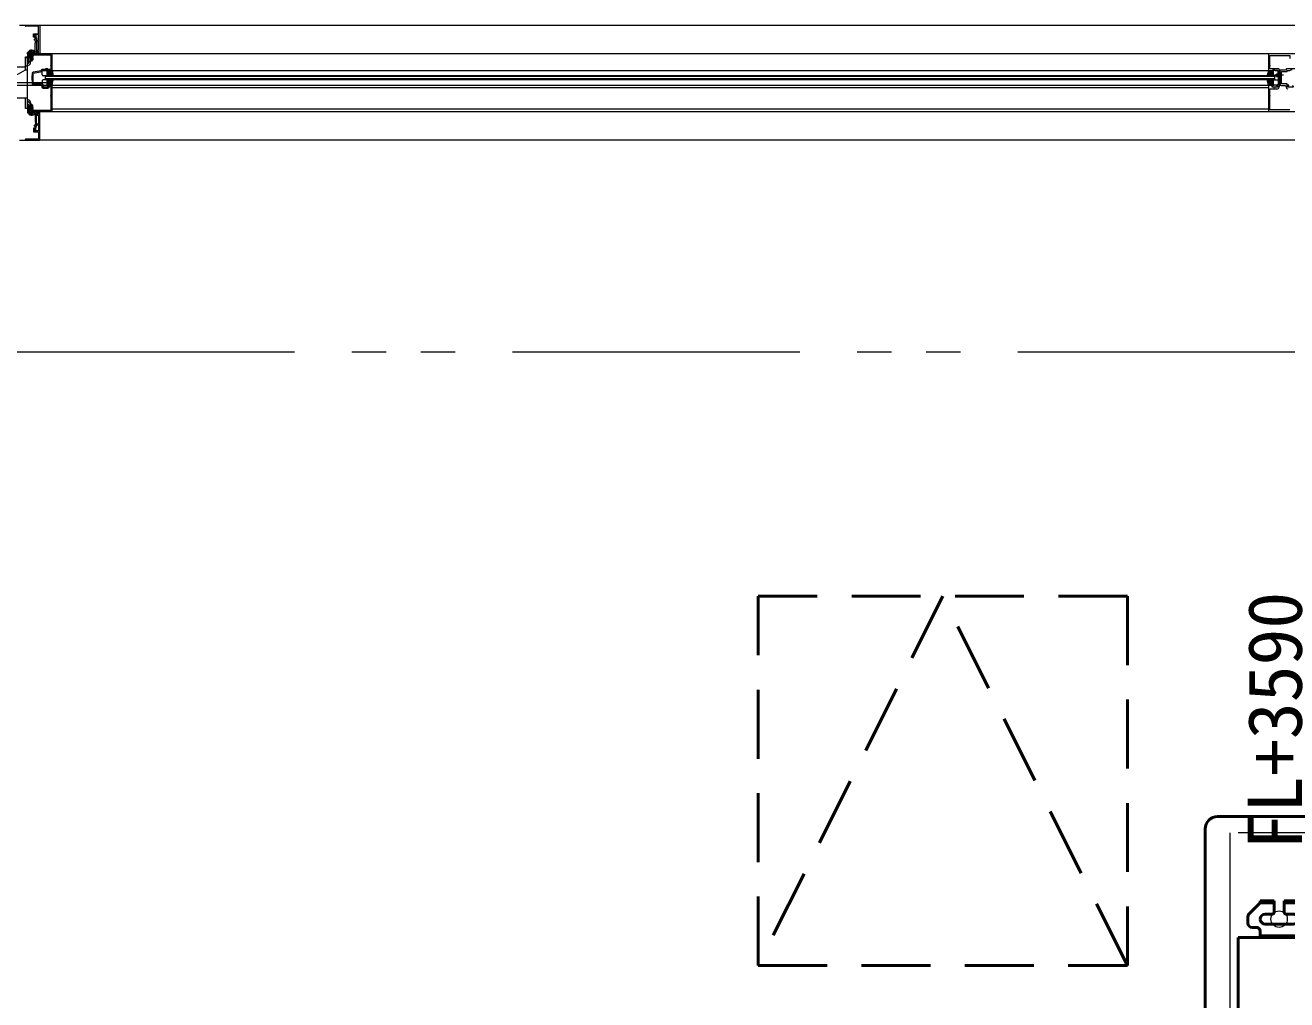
# Model space of a CAD drawing. Units: millimetres at full size. Extents: x -22551 to 92397, y -19340 to 14894.
# Drawn here: x 879 to 2417, y -2020 to -833 of the extents above; entities that cross this region are included whole.
import ezdxf
from ezdxf.enums import TextEntityAlignment as Align

# ---------------------------------------------------------------- set-up
doc = ezdxf.new("R2010")
doc.units = ezdxf.units.MM
doc.header["$LTSCALE"] = 70
for name, pattern in [('CHAIN1', [8, 5, -1, 1, -1]), ('CHAIN2', [12, 9, -1, 1, -1]), ('DASHED1', [1.8, 1.2, -0.6]), ('DASHED2', [3, 2, -1]), ('DASHED3', [4, 3, -1]), ('DOUBLE_CHAIN1', [8.8, 5, -1, 0.6, -0.6, 0.6, -1]), ('DOUBLE_CHAIN2', [12.8, 9, -1, 0.6, -0.6, 0.6, -1])]:
    doc.linetypes.add(name, pattern=pattern)
for name, color, linetype, lineweight in [('2-0_通芯', 7, 'Continuous', 15), ('7-C_配管－ドレン５：耐火二層管', 2, 'Continuous', 30), ('9-0_無題1', 5, 'Continuous', 40), ('9-1_無題2', 5, 'DASHED1', 40)]:
    doc.layers.add(name, color=color, linetype=linetype, lineweight=lineweight)
doc.styles.add('ＭＳ ゴシック', font='')
doc.styles.get('ＭＳ ゴシック').set_extended_font_data('MS Gothic')

# ---------------------------------------------------------------- blocks, each defined once
blk = doc.blocks.new('グループ部品-12')
at = {"layer": '9-0_無題1', "color": 7, "linetype": 'CHAIN2', "lineweight": 15}
for p, q in [((2667.23, -1776.95), (2667.23, -3101.95)), ((3027.23, -2439.45), (2307.23, -2439.45))]:
    blk.add_line(p, q, dxfattribs=at)
at = {"layer": '9-0_無題1'}
for p, q in [((2317.23, -1811.95), (2317.23, -3066.95)), ((3017.23, -1811.95), (3017.23, -3066.95)), ((2610.48, -1869.45), (2607.73, -1872.2)), ((2626.73, -1872.2), (2607.73, -1872.2)), ((2607.73, -1872.2), (2607.73, -1876.45)), ((2623.98, -1869.45), (2610.48, -1869.45)), ((2623.98, -1869.45), (2626.73, -1872.2)), ((2626.73, -1872.2), (2626.73, -1876.45)), ((2694.48, -1874.95), (2694.48, -1883.45)), ((2709.98, -1874.95), (2694.48, -1874.95)), ((2698.23, -1869.45), (2695.48, -1872.2)), ((2695.48, -1872.2), (2695.48, -1874.95)), ((2708.98, -1872.2), (2695.48, -1872.2)), ((2706.23, -1869.45), (2698.23, -1869.45)), ((2706.23, -1869.45), (2708.98, -1872.2)), ((2708.98, -1872.2), (2708.98, -1874.95)), ((2709.98, -1874.95), (2709.98, -1883.45)), ((2627.73, -1876.45), (2606.73, -1876.45)), ((2606.73, -1876.45), (2606.73, -1888.95)), ((2627.73, -1888.95), (2606.73, -1888.95)), ((2607.73, -1888.95), (2607.73, -1891.95)), ((2626.73, -1888.95), (2626.73, -1891.95)), ((2627.73, -1876.45), (2627.73, -1888.95)), ((2694.43, -1885.45), (2692.43, -1887.45)), ((2710.03, -1885.45), (2694.43, -1885.45)), ((2709.98, -1883.45), (2694.48, -1883.45)), ((2695.48, -1883.45), (2695.48, -1885.45)), ((2697.32, -1887.45), (2697.32, -1891.45)), ((2707.14, -1887.45), (2707.14, -1891.45)), ((2708.98, -1883.45), (2708.98, -1885.45)), ((2710.03, -1885.45), (2712.03, -1887.45)), ((2712.03, -1887.45), (2712.03, -1891.45)), ((2384.23, -1901.95), (2370.7, -1915.49)), ((2384.23, -1899.65), (2384.23, -1901.95)), ((2401.23, -1899.65), (2384.23, -1899.65)), ((2401.23, -1901.95), (2384.23, -1901.95)), ((2401.23, -1899.65), (2401.23, -1912.95)), ((2430.23, -1899.65), (2413.23, -1899.65)), ((2413.23, -1899.65), (2413.23, -1912.95)), ((2430.23, -1901.95), (2413.23, -1901.95)), ((2430.23, -1899.65), (2430.23, -1901.95)), ((2430.23, -1901.95), (2443.77, -1915.49)), ((2605.88, -1891.95), (2603.38, -1894.45)), ((2603.38, -1894.45), (2603.38, -1900.45)), ((2603.38, -1900.45), (2605.88, -1902.95)), ((2628.58, -1891.95), (2605.88, -1891.95)), ((2628.58, -1902.95), (2605.88, -1902.95)), ((2606.13, -1902.95), (2606.13, -1905.95)), ((2628.33, -1905.95), (2606.13, -1905.95)), ((2609.23, -1944.45), (2609.23, -1905.95)), ((2610.3, -1894.45), (2610.3, -1900.45)), ((2624.16, -1894.45), (2624.16, -1900.45)), ((2625.23, -1944.45), (2625.23, -1905.95)), ((2628.33, -1902.95), (2628.33, -1905.95)), ((2628.58, -1891.95), (2631.08, -1894.45)), ((2631.08, -1900.45), (2628.58, -1902.95)), ((2631.08, -1894.45), (2631.08, -1900.45)), ((2694.28, -1893.45), (2694.28, -1895.45)), ((2710.03, -1893.45), (2694.43, -1893.45)), ((2697.41, -1944.45), (2697.41, -1895.45)), ((2707.06, -1944.45), (2707.06, -1895.45)), ((2712.03, -1891.45), (2710.03, -1893.45)), ((2904.23, -1901.95), (2890.7, -1915.49)), ((2904.23, -1899.65), (2921.23, -1899.65)), ((2904.23, -1899.65), (2904.23, -1901.95)), ((2904.23, -1901.95), (2921.23, -1901.95)), ((2921.23, -1899.65), (2921.23, -1912.95)), ((2933.23, -1899.65), (2933.23, -1912.95)), ((2933.23, -1899.65), (2950.23, -1899.65)), ((2933.23, -1901.95), (2950.23, -1901.95)), ((2950.23, -1899.65), (2950.23, -1901.95)), ((2950.23, -1901.95), (2963.77, -1915.49)), ((2369.23, -1919.02), (2369.23, -1926.95)), ((2398.23, -1915.95), (2390.23, -1915.95)), ((2424.23, -1915.95), (2416.23, -1915.95)), ((2445.23, -1919.02), (2445.23, -1926.95)), ((2889.23, -1919.02), (2889.23, -1926.95)), ((2910.23, -1915.95), (2918.23, -1915.95)), ((2936.23, -1915.95), (2944.23, -1915.95)), ((2965.23, -1919.02), (2965.23, -1926.95)), ((2379.23, -1931.95), (2374.23, -1931.95)), ((2384.23, -1936.95), (2384.23, -1944.45)), ((2424.23, -1927.95), (2390.23, -1927.95)), ((2430.23, -1936.95), (2430.23, -1944.45)), ((2440.23, -1931.95), (2435.23, -1931.95)), ((2894.23, -1931.95), (2899.23, -1931.95)), ((2904.23, -1936.95), (2904.23, -1944.45)), ((2910.23, -1927.95), (2944.23, -1927.95)), ((2950.23, -1936.95), (2950.23, -1944.45)), ((2955.23, -1931.95), (2960.23, -1931.95)), ((2357.23, -1944.45), (2357.23, -2934.45)), ((2357.23, -1944.45), (2977.23, -1944.45)), ((2430.23, -1942.15), (2384.23, -1942.15)), ((2904.23, -1942.15), (2950.23, -1942.15)), ((2977.23, -1944.45), (2977.23, -2934.45)), ((2357.23, -2934.45), (2977.23, -2934.45)), ((2384.23, -2941.95), (2384.23, -2934.45)), ((2430.23, -2936.75), (2384.23, -2936.75)), ((2430.23, -2941.95), (2430.23, -2934.45)), ((2904.23, -2941.95), (2904.23, -2934.45)), ((2904.23, -2936.75), (2950.23, -2936.75)), ((2950.23, -2941.95), (2950.23, -2934.45)), ((2369.23, -2959.88), (2369.23, -2951.95)), ((2379.23, -2946.95), (2374.23, -2946.95)), ((2424.23, -2950.95), (2390.23, -2950.95)), ((2440.23, -2946.95), (2435.23, -2946.95)), ((2445.23, -2959.88), (2445.23, -2951.95)), ((2889.23, -2959.88), (2889.23, -2951.95)), ((2894.23, -2946.95), (2899.23, -2946.95)), ((2910.23, -2950.95), (2944.23, -2950.95)), ((2955.23, -2946.95), (2960.23, -2946.95)), ((2965.23, -2959.88), (2965.23, -2951.95)), ((2384.23, -2976.95), (2370.7, -2963.41)), ((2398.23, -2962.95), (2390.23, -2962.95)), ((2401.23, -2979.25), (2401.23, -2965.95)), ((2413.23, -2979.25), (2413.23, -2965.95)), ((2424.23, -2962.95), (2416.23, -2962.95)), ((2430.23, -2976.95), (2443.77, -2963.41)), ((2904.23, -2976.95), (2890.7, -2963.41)), ((2910.23, -2962.95), (2918.23, -2962.95)), ((2921.23, -2979.25), (2921.23, -2965.95)), ((2933.23, -2979.25), (2933.23, -2965.95)), ((2936.23, -2962.95), (2944.23, -2962.95)), ((2950.23, -2976.95), (2963.77, -2963.41)), ((2384.23, -2979.25), (2384.23, -2976.95)), ((2401.23, -2976.95), (2384.23, -2976.95)), ((2401.23, -2979.25), (2384.23, -2979.25)), ((2430.23, -2976.95), (2413.23, -2976.95)), ((2430.23, -2979.25), (2413.23, -2979.25)), ((2430.23, -2979.25), (2430.23, -2976.95)), ((2904.23, -2976.95), (2921.23, -2976.95)), ((2904.23, -2979.25), (2904.23, -2976.95)), ((2904.23, -2979.25), (2921.23, -2979.25)), ((2933.23, -2976.95), (2950.23, -2976.95)), ((2933.23, -2979.25), (2950.23, -2979.25)), ((2950.23, -2979.25), (2950.23, -2976.95)), ((3002.23, -3081.95), (2332.23, -3081.95))]:
    blk.add_line(p, q, dxfattribs=at)
at = {"layer": '9-0_無題1', "color": 7, "linetype": 'DOUBLE_CHAIN2', "lineweight": 15}
for p, q in [((2987.23, -1816.95), (2347.23, -1816.95)), ((2347.23, -1816.95), (2347.23, -3061.95)), ((2987.23, -1816.95), (2987.23, -3061.95)), ((2987.23, -3061.95), (2347.23, -3061.95))]:
    blk.add_line(p, q, dxfattribs=at)
at = {"layer": '9-0_無題1', "color": 4, "linetype": 'CHAIN1', "lineweight": 9}
for p, q in [((2617.23, -1849.45), (2617.23, -1889.45)), ((2702.23, -1849.45), (2702.23, -1889.45)), ((2477.23, -1874.45), (2477.23, -1914.45))]:
    blk.add_line(p, q, dxfattribs=at)
at = {"layer": '9-0_無題1', "linetype": 'DASHED2'}
blk.add_line((2493.23, -1894.45), (2493.73, -1944.45), dxfattribs=at)
at = {"layer": '9-0_無題1', "color": 3, "lineweight": 20}
for p, q in [((2369.23, -1919.02), (2369.23, -1926.95)), ((2390.23, -1915.95), (2398.23, -1915.95)), ((2416.23, -1915.95), (2424.23, -1915.95)), ((2445.23, -1926.95), (2445.23, -1919.02)), ((2889.23, -1919.02), (2889.23, -1926.95)), ((2910.23, -1915.95), (2918.23, -1915.95)), ((2936.23, -1915.95), (2944.23, -1915.95)), ((2965.23, -1926.95), (2965.23, -1919.02)), ((2374.23, -1931.95), (2379.23, -1931.95)), ((2424.23, -1927.95), (2390.23, -1927.95)), ((2435.23, -1931.95), (2440.23, -1931.95)), ((2894.23, -1931.95), (2899.23, -1931.95)), ((2944.23, -1927.95), (2910.23, -1927.95)), ((2955.23, -1931.95), (2960.23, -1931.95)), ((2369.23, -2951.95), (2369.23, -2959.88)), ((2379.23, -2946.95), (2374.23, -2946.95)), ((2390.23, -2950.95), (2424.23, -2950.95)), ((2440.23, -2946.95), (2435.23, -2946.95)), ((2445.23, -2959.88), (2445.23, -2951.95)), ((2889.23, -2951.95), (2889.23, -2959.88)), ((2899.23, -2946.95), (2894.23, -2946.95)), ((2910.23, -2950.95), (2944.23, -2950.95)), ((2960.23, -2946.95), (2955.23, -2946.95)), ((2965.23, -2959.88), (2965.23, -2951.95)), ((2398.23, -2962.95), (2390.99, -2962.95)), ((2424.23, -2962.95), (2416.23, -2962.95)), ((2918.23, -2962.95), (2910.23, -2962.95)), ((2944.23, -2962.95), (2936.23, -2962.95))]:
    blk.add_line(p, q, dxfattribs=at)
at = {"layer": '9-0_無題1'}
for points in [[(3002.23, -1796.95), (2452.23, -1796.95), (2332.23, -1796.95)], [(2692.43, -1887.45), (2692.43, -1891.45), (2694.43, -1893.45)], [(2710.18, -1893.45), (2710.18, -1895.45), (2694.28, -1895.45)]]:
    blk.add_lwpolyline(points, dxfattribs=at)
at = {"layer": '9-0_無題1', "color": 3, "lineweight": 20}
for points in [[(2401.23, -1912.95), (2401.23, -1899.65), (2384.23, -1899.65), (2384.23, -1901.95), (2370.7, -1915.49)], [(2443.77, -1915.49), (2430.23, -1901.95), (2430.23, -1899.65), (2413.23, -1899.65), (2413.23, -1912.95)], [(2921.23, -1912.95), (2921.23, -1899.65), (2904.23, -1899.65), (2904.23, -1901.95), (2890.7, -1915.49)], [(2963.77, -1915.49), (2950.23, -1901.95), (2950.23, -1899.65), (2933.23, -1899.65), (2933.23, -1912.95)], [(2384.23, -1936.95), (2384.23, -1944.45), (2357.23, -1944.45), (2357.23, -2934.45), (2384.23, -2934.45), (2384.23, -2941.95)], [(2904.23, -1936.95), (2904.23, -1944.45), (2430.23, -1944.45), (2430.23, -1936.95)], [(2950.23, -2941.95), (2950.23, -2934.45), (2977.23, -2934.45), (2977.23, -1944.45), (2950.23, -1944.45), (2950.23, -1936.95)], [(2430.23, -2941.95), (2430.23, -2934.45), (2904.23, -2934.45), (2904.23, -2941.95)], [(2370.7, -2963.41), (2384.23, -2976.95), (2384.23, -2979.25), (2401.23, -2979.25), (2401.23, -2965.95)], [(2413.23, -2965.95), (2413.23, -2979.25), (2430.23, -2979.25), (2430.23, -2976.95), (2443.77, -2963.41)], [(2890.7, -2963.41), (2904.23, -2976.95), (2904.23, -2979.25), (2921.23, -2979.25), (2921.23, -2965.95)], [(2933.23, -2965.95), (2933.23, -2979.25), (2950.23, -2979.25), (2950.23, -2976.95), (2963.77, -2963.41)]]:
    blk.add_lwpolyline(points, dxfattribs=at)
at = {"layer": '9-0_無題1', "linetype": 'DASHED2'}
blk.add_lwpolyline([(2493.23, -1894.45), (2461.23, -1894.45), (2460.73, -1944.45)], dxfattribs=at)
at = {"layer": '9-0_無題1', "color": 7, "lineweight": 15}
for centre in [(2407.23, -1921.95), (2927.23, -1921.95), (2407.23, -2956.95), (2927.23, -2956.95)]:
    blk.add_circle(centre, 10, dxfattribs=at)
at = {"layer": '9-0_無題1'}
for centre, radius, start, end in [((2332.23, -1811.95), 15, 90, 180), ((3002.23, -1811.95), 15, 359.99998, 90), ((2695.32, -1887.45), 2, 359.99998, 90), ((2699.32, -1887.45), 2, 90, 180), ((2705.14, -1887.45), 2, 359.99998, 90), ((2709.14, -1887.45), 2, 90, 180), ((2607.8, -1894.45), 2.5, 359.99998, 90), ((2607.8, -1900.45), 2.5, 270, 359.99998), ((2612.8, -1894.45), 2.5, 90, 180), ((2612.8, -1900.45), 2.5, 180, 270), ((2621.66, -1894.45), 2.5, 359.99998, 90), ((2621.66, -1900.45), 2.5, 270, 359.99998), ((2626.66, -1894.45), 2.5, 90, 180), ((2626.66, -1900.45), 2.5, 180, 270), ((2695.32, -1891.45), 2, 270, 359.99998), ((2699.32, -1891.45), 2, 180, 270), ((2705.14, -1891.45), 2, 270, 359.99998), ((2709.14, -1891.45), 2, 180, 270), ((2374.23, -1919.02), 5, 135, 180), ((2390.23, -1921.95), 6, 90, 180), ((2390.23, -1921.95), 6, 180, 270), ((2398.23, -1912.95), 3, 270, 359.99998), ((2416.23, -1912.95), 3, 180, 270), ((2424.23, -1921.95), 6, 359.99998, 90), ((2424.23, -1921.95), 6, 270, 359.99998), ((2440.23, -1919.02), 5, 359.99998, 44.99998), ((2894.23, -1919.02), 5, 135, 180), ((2910.23, -1921.95), 6, 90, 180), ((2910.23, -1921.95), 6, 180, 270), ((2918.23, -1912.95), 3, 270, 359.99998), ((2936.23, -1912.95), 3, 180, 270), ((2944.23, -1921.95), 6, 359.99998, 90), ((2944.23, -1921.95), 6, 270, 359.99998), ((2960.23, -1919.02), 5, 359.99998, 44.99998), ((2374.23, -1926.95), 5, 180, 270), ((2379.23, -1936.95), 5, 359.99998, 90), ((2435.23, -1936.95), 5, 90, 180), ((2440.23, -1926.95), 5, 270, 359.99998), ((2894.23, -1926.95), 5, 180, 270), ((2899.23, -1936.95), 5, 359.99998, 90), ((2955.23, -1936.95), 5, 90, 180), ((2960.23, -1926.95), 5, 270, 359.99998), ((2374.23, -2951.95), 5, 90, 180), ((2379.23, -2941.95), 5, 270, 359.99998), ((2390.23, -2956.95), 6, 90, 180), ((2424.23, -2956.95), 6, 359.99998, 90), ((2435.23, -2941.95), 5, 180, 270), ((2440.23, -2951.95), 5, 359.99998, 90), ((2894.23, -2951.95), 5, 90, 180), ((2899.23, -2941.95), 5, 270, 359.99998), ((2910.23, -2956.95), 6, 90, 180), ((2944.23, -2956.95), 6, 359.99998, 90), ((2955.23, -2941.95), 5, 180, 270), ((2960.23, -2951.95), 5, 359.99998, 90), ((2374.23, -2959.88), 5, 180, 225), ((2390.23, -2956.95), 6, 180, 270), ((2398.23, -2965.95), 3, 359.99998, 90), ((2416.23, -2965.95), 3, 90, 180), ((2424.23, -2956.95), 6, 270, 359.99998), ((2440.23, -2959.88), 5, 314.99998, 359.99998), ((2894.23, -2959.88), 5, 180, 225), ((2910.23, -2956.95), 6, 180, 270), ((2918.23, -2965.95), 3, 359.99998, 90), ((2936.23, -2965.95), 3, 90, 180), ((2944.23, -2956.95), 6, 270, 359.99998), ((2960.23, -2959.88), 5, 314.99998, 359.99998), ((2332.23, -3066.95), 15, 180, 270), ((3002.23, -3066.95), 15, 270, 359.99998)]:
    blk.add_arc(centre, radius, start, end, dxfattribs=at)
at = {"layer": '9-0_無題1', "color": 3, "lineweight": 20}
for centre, radius, start, end in [((2374.24, -1919.02), 5, 135.02811, 179.99011), ((2390.23, -1921.95), 6, 90, 269.99998), ((2398.23, -1912.95), 3, 269.99995, 0.00003), ((2416.23, -1912.95), 3, 179.99995, 270.00003), ((2424.23, -1921.95), 6, 269.99998, 90), ((2440.23, -1919.02), 5, 359.99924, 45.01018), ((2894.23, -1919.02), 5, 134.98981, 180.00075), ((2910.23, -1921.95), 6, 90, 270), ((2918.23, -1912.95), 3, 269.99995, 0.00003), ((2936.23, -1912.95), 3, 179.99995, 270.00003), ((2944.23, -1921.95), 6, 270, 90), ((2960.23, -1919.02), 5, 0.00987, 44.97188), ((2374.23, -1926.95), 5, 179.99995, 270.00003), ((2379.23, -1936.95), 5, 359.99995, 90.00003), ((2435.23, -1936.95), 5, 89.99995, 180.00003), ((2440.23, -1926.95), 5, 269.99995, 0.00003), ((2894.23, -1926.95), 5, 179.99995, 270.00003), ((2899.23, -1936.95), 5, 359.99995, 90.00003), ((2955.23, -1936.95), 5, 89.99995, 180.00003), ((2960.23, -1926.95), 5, 269.99995, 0.00003), ((2374.23, -2951.95), 5, 89.99995, 180.00003), ((2379.23, -2941.95), 5, 269.99995, 0.00003), ((2390.25, -2956.97), 6.02, 90.21666, 277.05489), ((2424.23, -2956.95), 6, 269.99998, 90), ((2435.23, -2941.95), 5, 179.99995, 270.00003), ((2440.23, -2951.95), 5, 359.99995, 90.00003), ((2894.23, -2951.95), 5, 89.99995, 180.00003), ((2899.23, -2941.95), 5, 269.99995, 0.00003), ((2910.23, -2956.95), 6, 90, 270), ((2944.23, -2956.95), 6, 270, 90), ((2955.23, -2941.95), 5, 179.99995, 270.00003), ((2960.23, -2951.95), 5, 359.99995, 90.00003), ((2374.23, -2959.88), 5, 180.00003, 224.99995), ((2398.23, -2965.95), 3, 359.99995, 90.00003), ((2416.23, -2965.95), 3, 89.99995, 180.00003), ((2440.23, -2959.88), 5, 314.98981, 0.00075), ((2894.23, -2959.88), 5, 179.99924, 225.01018), ((2918.23, -2965.95), 3, 359.99995, 90.00003), ((2936.23, -2965.95), 3, 89.99995, 180.00003), ((2960.23, -2959.88), 5, 315.02811, 359.99011)]:
    blk.add_arc(centre, radius, start, end, dxfattribs=at)
blk = doc.blocks.new('グループ部品-13')
at = {"layer": '9-1_無題2'}
for p, q in [((1772.22, -1978.46), (1772.22, -1528.46)), ((2222.22, -1528.46), (1772.22, -1528.46)), ((2222.22, -1528.46), (2222.22, -1978.46)), ((1772.22, -1978.46), (2222.22, -1978.46))]:
    blk.add_line(p, q, dxfattribs=at)
blk = doc.blocks.new('グループ部品-14')
at = {"layer": '9-1_無題2'}
for p, q in [((1997.22, -1528.46), (1772.22, -1978.46)), ((2222.22, -1978.46), (1997.22, -1528.46))]:
    blk.add_line(p, q, dxfattribs=at)
blk.add_blockref('グループ部品-13', (0, 0), dxfattribs=at)
blk = doc.blocks.new('グループ部品-125')
at = {"layer": '2-0_通芯'}
for p, q in [((896.61, -832.7), (3926.61, -832.7)), ((896.61, -833.2), (896.61, -867.7)), ((879.31, -879.7), (879.31, -872.1)), ((891.21, -865.9), (881.61, -865.9)), ((881.61, -867.7), (881.61, -865.9)), ((3941.61, -867.7), (881.61, -867.7)), ((881.61, -876.22), (881.61, -876.93)), ((881.61, -877.05), (883.11, -876.34)), ((882.94, -874.7), (882.91, -874.7)), ((883.11, -865.9), (883.21, -864.78)), ((883.93, -869.83), (886.2, -870.23)), ((888.59, -866.6), (884.63, -866.6)), ((884.63, -866.69), (885.01, -866.91)), ((884.63, -867.39), (888.59, -866.69)), ((884.63, -868.09), (888.59, -867.39)), ((884.63, -867.39), (885.01, -867.61)), ((884.63, -867.91), (884.63, -868.09)), ((884.63, -868.09), (885.01, -868.31)), ((888.59, -868.61), (884.63, -869.31)), ((884.63, -869.49), (888.59, -868.79)), ((884.63, -868.79), (885.01, -869.01)), ((884.63, -869.31), (885.01, -869.09)), ((884.63, -869.31), (884.63, -869.49)), ((888.59, -869.31), (884.63, -870.01)), ((884.63, -869.49), (885.01, -869.71)), ((884.63, -870.19), (888.59, -869.49)), ((884.63, -870.01), (885.01, -869.79)), ((884.63, -870.01), (884.63, -870.19)), ((888.59, -870.01), (884.63, -870.71)), ((884.63, -870.19), (885.01, -870.41)), ((884.63, -870.89), (888.59, -870.19)), ((884.63, -870.71), (885.01, -870.49)), ((884.63, -870.71), (884.63, -870.89)), ((888.59, -870.71), (884.63, -871.41)), ((884.63, -870.89), (885.01, -871.11)), ((884.63, -871.59), (888.59, -870.89)), ((884.63, -871.41), (885.01, -871.19)), ((884.63, -871.41), (884.63, -871.59)), ((884.63, -871.59), (885.01, -871.81)), ((887.43, -871.62), (884.63, -872.11)), ((884.63, -872.29), (887.38, -871.8)), ((884.63, -872.11), (885.01, -871.89)), ((884.63, -872.11), (884.63, -872.29)), ((884.63, -872.29), (885.01, -872.51)), ((884.88, -866.4), (884.88, -866.6)), ((887.14, -872.6), (884.96, -872.6)), ((884.96, -872.6), (884.96, -874.89)), ((885.91, -874), (884.96, -874.81)), ((884.96, -874.89), (886.46, -875.9)), ((886.41, -866.6), (885.01, -866.91)), ((885.01, -866.99), (885.01, -866.91)), ((888.21, -866.91), (885.01, -867.61)), ((885.01, -867.69), (888.21, -866.99)), ((888.21, -867.61), (885.01, -868.31)), ((885.01, -867.69), (885.01, -867.61)), ((885.01, -868.39), (885.01, -868.31)), ((885.01, -869.09), (888.21, -868.39)), ((885.01, -869.09), (885.01, -869.01)), ((888.21, -869.01), (885.01, -869.71)), ((885.01, -869.79), (888.21, -869.09)), ((885.01, -869.79), (885.01, -869.71)), ((888.21, -869.71), (885.01, -870.41)), ((885.01, -870.49), (888.21, -869.79)), ((885.01, -870.49), (885.01, -870.41)), ((888.21, -870.41), (885.01, -871.11)), ((885.01, -871.19), (888.21, -870.49)), ((885.01, -871.19), (885.01, -871.11)), ((888.21, -871.11), (885.01, -871.81)), ((885.01, -871.89), (888.21, -871.19)), ((885.01, -871.89), (885.01, -871.81)), ((887.32, -872), (885.01, -872.51)), ((885.01, -872.59), (885.01, -872.51)), ((885.41, -874.7), (886.2, -870.23)), ((886.61, -874.39), (886.46, -875.9)), ((886.76, -875.9), (886.46, -875.9)), ((886.61, -867.06), (886.61, -862.15)), ((886.61, -869.26), (886.61, -868.06)), ((886.61, -870.26), (886.61, -876.83)), ((886.61, -874.39), (887.47, -871.49)), ((887.96, -874.7), (886.76, -875.54)), ((888.26, -874.89), (886.76, -875.9)), ((886.76, -875.54), (886.76, -875.9)), ((888.59, -871.41), (887.96, -871.52)), ((887.96, -871.7), (888.59, -871.59)), ((888.26, -872.6), (887.96, -872.6)), ((888.59, -866.69), (888.21, -866.91)), ((888.21, -866.99), (888.21, -866.91)), ((888.59, -867.21), (888.21, -866.99)), ((888.59, -867.39), (888.21, -867.61)), ((888.21, -867.69), (888.21, -867.61)), ((888.59, -867.91), (888.21, -867.69)), ((888.21, -868.39), (888.21, -868.31)), ((888.59, -868.61), (888.21, -868.39)), ((888.59, -868.79), (888.21, -869.01)), ((888.21, -869.09), (888.21, -869.01)), ((888.59, -869.31), (888.21, -869.09)), ((888.59, -869.49), (888.21, -869.71)), ((888.21, -869.79), (888.21, -869.71)), ((888.59, -870.01), (888.21, -869.79)), ((888.59, -870.19), (888.21, -870.41)), ((888.21, -870.49), (888.21, -870.41)), ((888.59, -870.71), (888.21, -870.49)), ((888.59, -870.89), (888.21, -871.11)), ((888.21, -871.19), (888.21, -871.11)), ((888.59, -871.41), (888.21, -871.19)), ((888.21, -872.6), (888.21, -871.81)), ((888.34, -866.4), (888.34, -866.6)), ((888.59, -866.6), (888.59, -866.69)), ((888.59, -867.21), (888.59, -867.39)), ((888.59, -868.61), (888.59, -868.79)), ((888.59, -869.31), (888.59, -869.49)), ((888.59, -870.01), (888.59, -870.19)), ((888.59, -870.71), (888.59, -870.89)), ((888.59, -871.41), (888.59, -871.59)), ((890.11, -865.9), (890.01, -864.78)), ((911.61, -887.5), (911.61, -867.7)), ((2394.11, -867.7), (2394.11, -887.5)), ((881.61, -887), (881.61, -886.7)), ((898.42, -888.19), (888.65, -889.91)), ((899.61, -893.2), (899.61, -888.7)), ((900.61, -887.7), (904.61, -887.7)), ((905.77, -885.7), (904.64, -885.7)), ((905.61, -894.2), (905.61, -886.7)), ((905.61, -887.7), (2400.11, -887.7)), ((905.61, -892.8), (910.71, -887.7)), ((905.61, -891.39), (909.3, -887.7)), ((905.61, -889.97), (907.88, -887.7)), ((905.61, -888.56), (906.47, -887.7)), ((905.61, -887.87), (911.94, -894.2)), ((905.61, -888.7), (905.61, -893.2)), ((905.61, -889.29), (910.52, -894.2)), ((905.61, -890.7), (909.11, -894.2)), ((905.63, -894.2), (911.71, -888.12)), ((906.85, -887.7), (913.04, -893.89)), ((907.04, -894.2), (911.97, -889.27)), ((908.27, -887.7), (912.61, -892.05)), ((908.45, -894.2), (912.24, -890.42)), ((909.68, -887.7), (912.19, -890.21)), ((909.87, -894.2), (912.5, -891.57)), ((911.1, -887.7), (911.77, -888.37)), ((911.61, -887.7), (913.11, -894.2)), ((2394.11, -887.7), (2392.61, -894.2)), ((2398.87, -887.7), (2392.68, -893.89)), ((2397.45, -887.7), (2393.11, -892.05)), ((2395.85, -894.2), (2393.22, -891.57)), ((2397.27, -894.2), (2393.48, -890.42)), ((2396.04, -887.7), (2393.53, -890.21)), ((2398.68, -894.2), (2393.75, -889.27)), ((2400.11, -887.87), (2393.78, -894.2)), ((2394.63, -887.7), (2393.96, -888.37)), ((2400.1, -894.2), (2394.01, -888.12)), ((2400.11, -892.8), (2395.01, -887.7)), ((2400.11, -889.29), (2395.2, -894.2)), ((2400.11, -891.39), (2396.42, -887.7)), ((2400.11, -890.7), (2396.61, -894.2)), ((2400.11, -889.97), (2397.84, -887.7)), ((2400.11, -888.56), (2399.25, -887.7)), ((2400.11, -894.2), (2400.11, -886.7)), ((2400.11, -888.7), (2400.11, -893.2)), ((2405.11, -887.7), (2401.11, -887.7)), ((2404.11, -892.4), (2405.51, -891.7)), ((2409.11, -891.7), (2405.51, -891.7)), ((2406.11, -893.2), (2406.11, -888.7)), ((2410.11, -904.2), (2410.11, -889.2)), ((911.61, -902.7), (805.21, -902.7)), ((899.61, -900.2), (899.61, -904.7)), ((904.61, -894.2), (900.61, -894.2)), ((904.61, -899.2), (900.61, -899.2)), ((900.61, -905.7), (904.61, -905.7)), ((903.61, -899.2), (903.61, -894.2)), ((2402.11, -894.2), (903.61, -894.2)), ((2402.11, -895.2), (903.61, -895.2)), ((2402.11, -898.2), (903.61, -898.2)), ((2402.11, -899.2), (903.61, -899.2)), ((905.61, -892.11), (907.7, -894.2)), ((905.61, -893.53), (906.28, -894.2)), ((905.61, -899.2), (905.61, -906.7)), ((905.61, -905.53), (911.94, -899.2)), ((905.61, -904.11), (910.52, -899.2)), ((905.61, -901.29), (907.7, -899.2)), ((905.61, -902.7), (909.11, -899.2)), ((905.61, -899.87), (906.28, -899.2)), ((905.61, -904.7), (905.61, -900.2)), ((905.61, -900.6), (910.71, -905.7)), ((905.61, -902.01), (909.3, -905.7)), ((905.61, -903.43), (907.88, -905.7)), ((905.61, -904.84), (906.47, -905.7)), ((905.61, -905.7), (2400.11, -905.7)), ((905.63, -899.2), (911.71, -905.28)), ((906.85, -905.7), (913.04, -899.52)), ((907.04, -899.2), (911.97, -904.13)), ((908.27, -905.7), (912.61, -901.35)), ((908.45, -899.2), (912.24, -902.98)), ((909.68, -905.7), (912.19, -903.19)), ((909.87, -899.2), (912.5, -901.84)), ((911.1, -905.7), (911.77, -905.03)), ((911.28, -894.2), (912.77, -892.72)), ((911.28, -899.2), (912.77, -900.69)), ((911.61, -905.7), (913.11, -899.2)), ((911.61, -937.7), (911.61, -905.9)), ((912.7, -894.2), (913.03, -893.86)), ((912.7, -899.2), (913.03, -899.54)), ((2394.11, -905.7), (2392.61, -899.2)), ((2398.87, -905.7), (2392.68, -899.52)), ((2393.02, -894.2), (2392.69, -893.86)), ((2393.02, -899.2), (2392.69, -899.54)), ((2394.44, -894.2), (2392.95, -892.72)), ((2394.44, -899.2), (2392.95, -900.69)), ((2397.45, -905.7), (2393.11, -901.35)), ((2395.85, -899.2), (2393.22, -901.84)), ((2397.27, -899.2), (2393.48, -902.98)), ((2396.04, -905.7), (2393.53, -903.19)), ((2398.68, -899.2), (2393.75, -904.13)), ((2400.11, -905.53), (2393.78, -899.2)), ((2394.63, -905.7), (2393.96, -905.03)), ((2400.1, -899.2), (2394.01, -905.28)), ((2394.11, -905.9), (2394.11, -937.7)), ((2400.11, -900.6), (2395.01, -905.7)), ((2400.11, -904.11), (2395.2, -899.2)), ((2400.11, -902.01), (2396.42, -905.7)), ((2400.11, -902.7), (2396.61, -899.2)), ((2400.11, -903.43), (2397.84, -905.7)), ((2400.11, -892.11), (2398.02, -894.2)), ((2400.11, -901.29), (2398.02, -899.2)), ((2400.11, -904.84), (2399.25, -905.7)), ((2400.11, -893.53), (2399.44, -894.2)), ((2400.11, -899.87), (2399.44, -899.2)), ((2400.11, -899.2), (2400.11, -906.7)), ((2400.11, -904.7), (2400.11, -900.2)), ((2401.11, -894.2), (2405.11, -894.2)), ((2401.11, -899.2), (2405.11, -899.2)), ((2405.11, -905.7), (2401.11, -905.7)), ((2412.61, -893.7), (2401.61, -893.7)), ((2402.11, -899.2), (2402.11, -894.2)), ((2404.11, -895), (2404.11, -892.4)), ((2404.11, -895), (2405.51, -895.7)), ((2409.11, -892.35), (2404.2, -892.35)), ((2409.11, -895.05), (2404.2, -895.05)), ((2406.11, -900.2), (2406.11, -904.7)), ((2408.18, -894.16), (2408.18, -904.13)), ((2410.11, -896.7), (2409.11, -895.7)), ((900.71, -909.5), (906.51, -909.5)), ((911.61, -908.7), (2394.11, -908.7)), ((2401.57, -910.23), (2401.65, -910.23)), ((2402.57, -910.23), (2405.24, -910.23)), ((881.61, -925.4), (881.61, -925.7)), ((881.61, -937.7), (3941.61, -937.7)), ((881.61, -937.7), (881.61, -939.5)), ((882.91, -930.7), (882.94, -930.7)), ((885.89, -935.17), (883.62, -935.57)), ((885.26, -933.7), (884.63, -933.81)), ((888.59, -933.81), (884.63, -934.51)), ((884.63, -933.99), (884.63, -933.81)), ((884.63, -933.99), (885.26, -933.88)), ((884.63, -933.99), (885.01, -934.21)), ((884.63, -934.69), (888.59, -933.99)), ((884.63, -934.51), (885.01, -934.29)), ((888.59, -934.51), (884.63, -935.21)), ((884.63, -934.69), (884.63, -934.51)), ((884.63, -934.69), (885.01, -934.91)), ((884.63, -935.39), (888.59, -934.69)), ((884.63, -935.21), (885.01, -934.99)), ((888.59, -935.21), (884.63, -935.91)), ((884.63, -935.39), (884.63, -935.21)), ((884.63, -935.39), (885.01, -935.61)), ((884.63, -936.09), (888.59, -935.39)), ((884.63, -935.91), (885.01, -935.69)), ((888.59, -935.91), (884.63, -936.61)), ((884.63, -936.09), (884.63, -935.91)), ((884.63, -936.09), (885.01, -936.31)), ((884.63, -936.79), (888.59, -936.09)), ((884.63, -936.61), (885.01, -936.39)), ((884.63, -936.79), (884.63, -936.61)), ((884.63, -936.79), (885.01, -937.01)), ((888.59, -937.31), (884.63, -938.01)), ((884.63, -937.49), (885.01, -937.71)), ((884.63, -938.01), (885.01, -937.79)), ((884.96, -930.51), (886.46, -929.5)), ((884.96, -932.8), (885.26, -932.8)), ((885.01, -932.8), (885.01, -933.59)), ((888.21, -933.51), (885.01, -934.21)), ((885.01, -934.29), (888.21, -933.59)), ((888.21, -934.21), (885.01, -934.91)), ((885.01, -934.21), (885.01, -934.29)), ((885.01, -934.99), (888.21, -934.29)), ((888.21, -934.91), (885.01, -935.61)), ((885.01, -934.91), (885.01, -934.99)), ((885.01, -935.69), (888.21, -934.99)), ((888.21, -935.61), (885.01, -936.31)), ((885.01, -935.61), (885.01, -935.69)), ((885.01, -936.39), (888.21, -935.69)), ((888.21, -936.31), (885.01, -937.01)), ((885.01, -936.31), (885.01, -936.39)), ((885.01, -937.01), (885.01, -937.09)), ((885.01, -937.79), (888.21, -937.09)), ((888.21, -937.71), (885.01, -938.41)), ((885.01, -937.71), (885.01, -937.79)), ((885.01, -938.49), (888.21, -937.79)), ((885.26, -930.71), (886.46, -929.86)), ((886.61, -931.01), (885.75, -933.91)), ((885.79, -933.78), (888.59, -933.29)), ((888.59, -933.11), (885.84, -933.6)), ((885.9, -933.4), (888.21, -932.89)), ((886.08, -932.8), (888.26, -932.8)), ((886.46, -929.5), (886.76, -929.5)), ((886.46, -929.86), (886.46, -929.5)), ((886.61, -935.14), (886.61, -928.57)), ((886.61, -931.01), (886.76, -929.5)), ((886.61, -936.14), (886.61, -937.34)), ((888.26, -930.51), (886.76, -929.5)), ((887.31, -931.4), (888.26, -930.59)), ((888.21, -932.81), (888.21, -932.89)), ((888.59, -933.11), (888.21, -932.89)), ((888.59, -933.29), (888.21, -933.51)), ((888.21, -933.51), (888.21, -933.59)), ((888.59, -933.81), (888.21, -933.59)), ((888.59, -933.99), (888.21, -934.21)), ((888.21, -934.21), (888.21, -934.29)), ((888.59, -934.51), (888.21, -934.29)), ((888.59, -934.69), (888.21, -934.91)), ((888.21, -934.91), (888.21, -934.99)), ((888.59, -935.21), (888.21, -934.99)), ((888.59, -935.39), (888.21, -935.61)), ((888.21, -935.61), (888.21, -935.69)), ((888.59, -935.91), (888.21, -935.69)), ((888.59, -936.09), (888.21, -936.31)), ((888.21, -936.31), (888.21, -936.39)), ((888.59, -936.61), (888.21, -936.39)), ((888.21, -937.01), (888.21, -937.09)), ((888.59, -937.31), (888.21, -937.09)), ((888.21, -937.71), (888.21, -937.79)), ((888.59, -938.01), (888.21, -937.79)), ((888.26, -932.8), (888.26, -930.51)), ((888.59, -933.29), (888.59, -933.11)), ((888.59, -933.99), (888.59, -933.81)), ((888.59, -934.69), (888.59, -934.51)), ((888.59, -935.39), (888.59, -935.21)), ((888.59, -936.09), (888.59, -935.91)), ((888.59, -937.49), (888.59, -937.31)), ((896.61, -972.2), (896.61, -937.7)), ((911.61, -934.7), (2394.11, -934.7)), ((881.61, -939.5), (891.21, -939.5)), ((883.11, -939.5), (883.21, -940.62)), ((884.63, -938.19), (884.63, -938.01)), ((888.59, -938.01), (884.63, -938.71)), ((884.63, -938.19), (885.01, -938.41)), ((884.63, -938.71), (885.01, -938.49)), ((884.63, -938.8), (884.63, -938.71)), ((884.63, -938.8), (888.59, -938.8)), ((884.88, -939), (884.88, -938.8)), ((885.01, -938.41), (885.01, -938.49)), ((886.61, -938.34), (886.61, -943.25)), ((886.81, -938.8), (888.21, -938.49)), ((888.21, -938.41), (888.21, -938.49)), ((888.59, -938.71), (888.21, -938.49)), ((888.34, -939), (888.34, -938.8)), ((890.11, -939.5), (890.01, -940.62)), ((3926.61, -972.7), (896.61, -972.7))]:
    blk.add_line(p, q, dxfattribs=at)
at = {"layer": '2-0_通芯', "linetype": 'DASHED3'}
for p, q in [((879.31, -886.85), (879.31, -871.2)), ((879.31, -871.2), (881.61, -871.2)), ((879.31, -872.1), (881.61, -872.1)), ((881.61, -934.2), (881.61, -871.2)), ((883.11, -874.5), (883.93, -869.83)), ((883.11, -878.3), (883.11, -874.5)), ((885.41, -878.3), (885.41, -874.7)), ((879.31, -883.7), (868.81, -883.7)), ((879.31, -882.34), (881.61, -882.34)), ((881.61, -879.63), (882.53, -879.2)), ((883.51, -881.29), (881.61, -882.17)), ((885.41, -877.23), (883.11, -877.23)), ((881.61, -921.7), (868.81, -921.7)), ((879.31, -934.2), (879.31, -921.7)), ((881.61, -934.2), (879.31, -934.2)), ((883.51, -924.11), (881.61, -923.23)), ((883.52, -926.71), (881.61, -925.81)), ((881.61, -928.35), (882.54, -928.79)), ((885.64, -933.76), (883.38, -934.16)), ((885.41, -927.1), (885.41, -929.64))]:
    blk.add_line(p, q, dxfattribs=at)
at = {"layer": '2-0_通芯', "linetype": 'DOUBLE_CHAIN1'}
for p, q in [((-4339.14, -905.7), (7495.33, -905.7)), ((-22551.09, -1230.7), (23861.61, -1230.7))]:
    blk.add_line(p, q, dxfattribs=at)
at = {"layer": '2-0_通芯'}
for points in [[(872.11, -832.7), (896.11, -832.7), (896.61, -833.2)], [(894.71, -834), (879.14, -834), (878.9, -834.12)], [(893.21, -851.2), (895.21, -851.2), (895.21, -844), (889.81, -844), (889.81, -846.03), (890.21, -846.6), (890.21, -847.1), (888.81, -847.1), (888.81, -843), (895.21, -843), (895.21, -834.5)], [(890.31, -849.8), (891.42, -849.8), (890.51, -846.42), (889.66, -846.19), (890.78, -844.25), (891.71, -844.5)], [(891.71, -844.5), (891.71, -846.27), (892.71, -850), (892.71, -857.24), (892.59, -857.43), (892.59, -857.98), (892.71, -858.16), (892.71, -866.5), (893.84, -866.5), (894.12, -864.91)], [(891.21, -865.9), (891.21, -854.7), (891.51, -854.4), (891.51, -852)], [(892.71, -865.76), (892.94, -863.2), (895.21, -863.2), (895.21, -852.2), (893.21, -852.2)], [(881.61, -868.2), (881.61, -876.7), (882.61, -876.7), (883.24, -875.61), (883.24, -875)], [(882.61, -874.4), (882.61, -868.7), (910.01, -868.7), (910.01, -881.24)], [(884.56, -863.54), (885.47, -865.35), (886.61, -865.96)], [(884.63, -866.6), (884.63, -866.69), (885.13, -866.6)], [(888.1, -866.6), (884.63, -867.21), (884.63, -867.39)], [(884.63, -867.21), (885.01, -866.99), (886.81, -866.6)], [(888.59, -867.21), (884.63, -867.91), (885.01, -867.69)], [(884.63, -868.61), (885.01, -868.39), (888.21, -867.69)], [(888.59, -867.91), (884.63, -868.61), (884.63, -868.79), (888.59, -868.09)], [(888.59, -867.91), (888.59, -868.09), (888.21, -868.31), (885.01, -869.01)], [(886.61, -874.5), (885.91, -874), (885.77, -872.6)], [(886.15, -865.9), (886.34, -866.02), (886.89, -866.02), (887.07, -865.9)], [(888.66, -863.54), (887.76, -865.35), (886.61, -865.96)], [(886.76, -875.54), (887.96, -871.55), (887.96, -874.7)], [(888.59, -871.59), (888.21, -871.81), (887.96, -871.86)], [(888.26, -872.6), (888.26, -874.89), (887.96, -874.7)], [(895.11, -867.7), (895.11, -864.3), (893.98, -864.3), (893.7, -865.89)], [(2396.04, -881.24), (2396.04, -869.63), (2420.11, -869.63), (2420.11, -873.03)], [(887.41, -891.39), (887.41, -893.8), (887.01, -894.2), (887.01, -899.2), (887.41, -899.6), (887.41, -903.9)], [(888.61, -891.14), (899.61, -889.2), (899.61, -887.7), (902.97, -887.7), (905.11, -886.7), (905.61, -886.7)], [(905.61, -906.7), (906.81, -906.7), (906.81, -908.3), (900.41, -908.3), (900.41, -906.7), (901.61, -906.7), (901.61, -905.7), (899.61, -905.7), (899.61, -904.2), (888.61, -904.2), (888.61, -891.14)], [(904.21, -885.79), (902.7, -886.5), (899.91, -886.5)], [(910.01, -882.16), (910.01, -886.5), (906.81, -886.5), (906.64, -886.2)], [(2408.04, -893.24), (2408.04, -887.27), (2406.99, -885.77), (2396.04, -885.77), (2396.04, -882.16)], [(2400.11, -886.7), (2400.61, -886.7), (2402.76, -887.7), (2406.11, -887.7), (2406.11, -905.7), (2404.11, -905.7), (2404.11, -906.7), (2405.31, -906.7), (2405.31, -908.3), (2398.91, -908.3), (2398.91, -906.7), (2400.11, -906.7)], [(2409.11, -895.7), (2405.51, -895.7), (2405.51, -891.7)], [(2427.18, -882.16), (2427.18, -885.77), (2416.41, -885.77), (2414.91, -887.27), (2408.18, -887.27), (2408.18, -893.24)], [(2410.11, -890.7), (2409.11, -891.7), (2409.11, -895.7)], [(2410.11, -889.2), (2417.11, -889.2), (2417.11, -887.7), (2420.47, -887.7), (2422.61, -886.7), (2423.11, -886.7)], [(888.91, -905.4), (898.11, -905.4), (899.21, -906.97), (899.21, -908)], [(908.01, -908), (908.01, -907.2), (910.01, -907.2), (910.01, -918.24)], [(2407.24, -908.23), (2407.24, -907.37), (2408.04, -906.23), (2408.04, -894.16)], [(2410.11, -891.9), (2408.77, -892.56), (2408.16, -893.7)], [(2410.11, -895.5), (2408.77, -894.85), (2408.16, -893.7)], [(2423.11, -906.7), (2424.31, -906.7), (2424.31, -908.3), (2417.91, -908.3), (2417.91, -906.7), (2419.11, -906.7), (2419.11, -905.7), (2417.11, -905.7), (2417.11, -904.2), (2410.11, -904.2)], [(2410.18, -906.13), (2415.11, -906.13), (2415.98, -907.37), (2415.98, -908.23)], [(910.01, -919.16), (910.01, -936.7), (882.61, -936.7), (882.61, -931)], [(2396.04, -918.24), (2396.04, -910.23), (2400.65, -910.23)], [(2420.11, -935.77), (2396.04, -935.77), (2396.04, -919.16)], [(883.24, -930.4), (883.24, -929.79), (882.61, -928.7), (881.61, -928.7), (881.61, -937.2)], [(884.63, -933.81), (885.01, -933.59), (885.26, -933.54)], [(884.63, -937.49), (884.63, -937.31), (885.01, -937.09), (888.21, -936.39)], [(884.63, -937.49), (888.59, -936.79), (888.59, -936.61), (884.63, -937.31)], [(884.63, -938.19), (888.59, -937.49), (888.21, -937.71)], [(884.96, -932.8), (884.96, -930.51), (885.26, -930.71)], [(888.59, -936.79), (888.21, -937.01), (885.01, -937.71)], [(886.46, -929.86), (885.26, -933.85), (885.26, -930.71)], [(886.61, -930.9), (887.31, -931.4), (887.45, -932.8)], [(895.11, -937.7), (895.11, -941.1), (893.98, -941.1), (893.7, -939.51)], [(884.56, -941.86), (885.47, -940.05), (886.61, -939.44)], [(885.13, -938.8), (888.59, -938.19), (888.59, -938.01)], [(886.15, -939.5), (886.34, -939.38), (886.89, -939.38), (887.07, -939.5)], [(888.59, -938.19), (888.21, -938.41), (886.41, -938.8)], [(888.66, -941.86), (887.76, -940.05), (886.61, -939.44)], [(888.59, -938.8), (888.59, -938.71), (888.1, -938.8)], [(891.21, -939.5), (891.21, -950.7), (891.51, -951), (891.51, -953.4)], [(891.71, -960.9), (891.71, -959.14), (892.71, -955.4), (892.71, -948.16), (892.59, -947.98), (892.59, -947.43), (892.71, -947.24), (892.71, -938.9), (893.84, -938.9), (894.12, -940.49)], [(892.71, -939.64), (892.94, -942.2), (895.21, -942.2), (895.21, -953.2), (893.21, -953.2)], [(893.21, -954.2), (895.21, -954.2), (895.21, -961.4), (889.81, -961.4), (889.81, -959.37), (890.21, -958.8), (890.21, -958.3), (888.81, -958.3), (888.81, -962.4), (895.21, -962.4), (895.21, -970.9)], [(890.31, -955.6), (891.42, -955.6), (890.51, -958.98), (889.66, -959.21), (890.78, -961.15), (891.71, -960.9)], [(872.11, -972.7), (896.11, -972.7), (896.61, -972.2)], [(894.71, -971.4), (879.14, -971.4), (878.9, -971.29)]]:
    blk.add_lwpolyline(points, dxfattribs=at)
at = {"layer": '2-0_通芯', "linetype": 'DASHED3'}
for points in [[(867.81, -893.49), (879.31, -886.85), (881.61, -886.85)], [(883.11, -929.69), (883.11, -932.66), (883.62, -935.57)], [(885.41, -929.69), (885.41, -932.46), (885.89, -935.17)]]:
    blk.add_lwpolyline(points, dxfattribs=at)
at = {"layer": '2-0_通芯'}
for centre, radius, start, end in [((894.71, -834.5), 0.5, 0.00001, 89.99999), ((890.31, -850.3), 0.5, 89.99999, 270.00001), ((890.31, -852), 1.2, 0.00001, 89.99999), ((893.21, -851.7), 0.5, 89.99999, 270.00001), ((882.11, -868.2), 0.5, 90, 180), ((882.91, -874.4), 0.3, 180, 270), ((882.94, -875), 0.3, 0, 90), ((884.5, -864.89), 1.3, 105.88085, 175), ((886.61, -872.3), 9, 74.11915, 105.88085), ((884.38, -866.4), 0.5, 0, 90), ((887.71, -871.55), 0.248, 0, 167.19096), ((888.84, -866.4), 0.5, 90, 180), ((888.72, -864.89), 1.3, 5, 74.11915), ((893.21, -865.8), 0.5, 175, 349.99999), ((894.61, -865), 0.5, 360, 170.00001), ((888.91, -891.39), 1.5, 100, 180), ((899.91, -888), 1.5, 90, 187.31279), ((900.61, -888.7), 1, 89.9999, 179.9999), ((904.64, -886.7), 1, 90, 115), ((904.61, -888.7), 1, 359.9999, 89.9999), ((905.77, -886.7), 1, 30, 90), ((910.21, -881.24), 0.2, 180, 246.42182), ((910.21, -882.16), 0.2, 113.57818, 180), ((910.01, -881.7), 0.3, 293.57818, 66.42182), ((911.41, -887.5), 0.2, 270, 0), ((2394.31, -887.5), 0.2, 180, 270), ((2396.04, -881.7), 0.3, 113.57818, 246.42182), ((2395.84, -881.24), 0.2, 293.57818, 0), ((2395.84, -882.16), 0.2, 0, 66.42182), ((2401.11, -888.7), 1, 90.0001, 180.0001), ((2405.11, -888.7), 1, 0.0001, 90.0001), ((888.91, -903.9), 1.5, 180, 270), ((900.61, -893.2), 1, 179.9999, 269.9999), ((900.61, -900.2), 1, 90.0001, 180.0001), ((900.61, -904.7), 1, 180.0001, 270.0001), ((904.61, -893.2), 1, 269.9999, 359.9999), ((904.61, -900.2), 1, 0.0001, 90.0001), ((904.61, -904.7), 1, 270.0001, 0.0001), ((911.41, -905.9), 0.2, 0, 90), ((2394.31, -905.9), 0.2, 90, 180), ((2401.11, -893.2), 1, 180.0001, 270.0001), ((2401.11, -900.2), 1, 89.9999, 179.9999), ((2401.11, -904.7), 1, 179.9999, 269.9999), ((2405.11, -893.2), 1, 270.0001, 0.0001), ((2405.11, -900.2), 1, 359.9999, 89.9999), ((2405.11, -904.7), 1, 269.9999, 359.9999), ((2408.04, -893.7), 0.3, 113.57818, 246.42182), ((2407.84, -893.24), 0.2, 293.57818, 0), ((2407.84, -894.16), 0.2, 0, 66.42182), ((2408.38, -893.24), 0.2, 180, 246.42182), ((2408.38, -894.16), 0.2, 113.57818, 180), ((2410.18, -904.13), 2, 180, 270), ((2408.18, -893.7), 0.3, 293.57818, 66.42182), ((900.71, -908), 1.5, 180, 270), ((906.51, -908), 1.5, 270, 0), ((910.21, -918.24), 0.2, 180, 246.42182), ((910.21, -919.16), 0.2, 113.57818, 180), ((910.01, -918.7), 0.3, 293.57818, 66.42182), ((2396.04, -918.7), 0.3, 113.57818, 246.42182), ((2395.84, -918.24), 0.2, 293.57818, 0), ((2395.84, -919.16), 0.2, 0, 66.42182), ((2400.65, -910.03), 0.2, 270, 336.42182), ((2401.11, -910.23), 0.3, 23.57818, 156.42182), ((2401.57, -910.03), 0.2, 203.57818, 270), ((2401.65, -910.03), 0.2, 270, 336.42182), ((2402.11, -910.23), 0.3, 23.57818, 156.42182), ((2402.57, -910.03), 0.2, 203.57818, 270), ((2405.24, -908.23), 2, 270, 0), ((2417.98, -908.23), 2, 180, 270), ((882.11, -937.2), 0.5, 180, 270), ((882.11, -929.69), 1, 0, 64.66912), ((882.91, -931), 0.3, 90, 180), ((882.94, -930.4), 0.3, 270, 0), ((885.51, -933.85), 0.248, 180, 347.19096), ((884.5, -940.51), 1.3, 185, 254.11915), ((886.61, -933.1), 9, 254.11915, 285.88085), ((884.38, -939), 0.5, 270, 0), ((888.84, -939), 0.5, 180, 270), ((888.72, -940.51), 1.3, 285.88085, 355), ((893.21, -939.6), 0.5, 10.00001, 185), ((893.21, -953.7), 0.5, 89.99999, 270.00001), ((894.61, -940.4), 0.5, 189.99999, 0), ((890.31, -955.1), 0.5, 89.99999, 270.00001), ((890.31, -953.4), 1.2, 270.00001, 359.99999), ((894.71, -970.9), 0.5, 270.00001, 359.99999)]:
    blk.add_arc(centre, radius, start, end, dxfattribs=at)
at = {"layer": '2-0_通芯', "linetype": 'DASHED3'}
for centre, radius, start, end in [((882.11, -878.3), 1, 295, 0), ((882.11, -878.3), 3.3, 295, 0), ((882.11, -927.1), 3.3, 0, 65), ((882.11, -929.69), 3.3, 0, 64.66912)]:
    blk.add_arc(centre, radius, start, end, dxfattribs=at)

msp = doc.modelspace()

# ---------------------------------------------------------------- block references
at = {"layer": '2-0_通芯'}
msp.add_blockref('グループ部品-125', (0, 0), dxfattribs=at)
at = {"layer": '9-0_無題1'}
msp.add_blockref('グループ部品-12', (0, 0), dxfattribs=at)
at = {"layer": '9-1_無題2'}
msp.add_blockref('グループ部品-14', (0, 0), dxfattribs=at)

# ---------------------------------------------------------------- texts
at = {"layer": '7-C_配管－ドレン５：耐火二層管', "color": 1, "style": 'ＭＳ ゴシック'}
msp.add_text('FL+3590', height=65.98, rotation=90, dxfattribs=at).set_placement((2454.73, -1837.28), align=Align.BOTTOM_LEFT)

doc.saveas('drawing.dxf')
